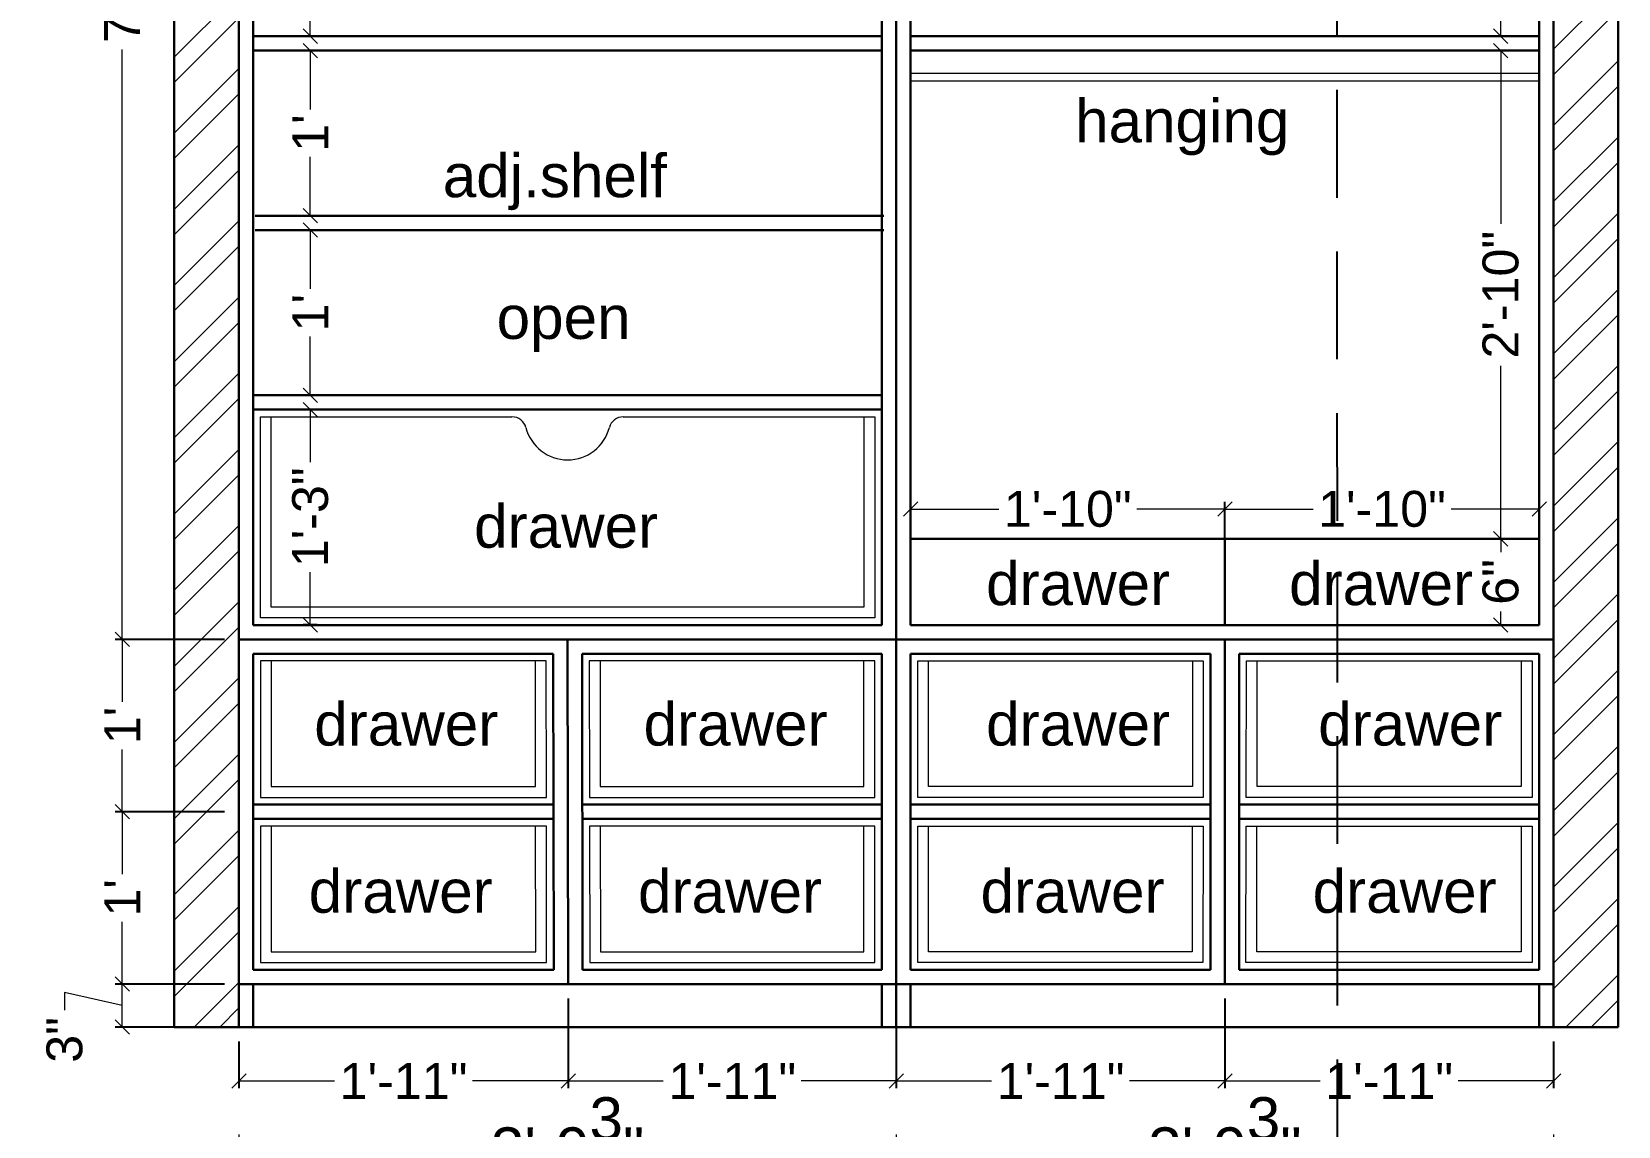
# Model space of a CAD drawing. Header units: millimetres. Extents: x 56222 to 3066687, y -650199 to -121287.
# Drawn here: x 136793.8 to 136904.2, y -182875.8 to -182799.5 of the extents above; entities that cross this region are included whole.
import ezdxf
from ezdxf import colors
from ezdxf.entities.mleader import LeaderData, LeaderLine
from ezdxf.math import Vec2, Vec3

# ---------------------------------------------------------------- set-up
doc = ezdxf.new("R2010")
doc.units = ezdxf.units.MM
doc.header["$MEASUREMENT"] = 0
doc.header["$PDMODE"] = 35
doc.linetypes.add('00 . GROUND FLOOR$0$DASHED', pattern=[0.75, 0.5, -0.25])
doc.layers.get('Defpoints').update_dxf_attribs({"color": 220})
doc.layers.add('AR HATCH-7', color=7, linetype='Continuous')
for name, color, linetype, lineweight in [('dim05', 1, 'Continuous', 13), ('FURNITURE', 32, 'Continuous', 9), ('FURNITURE-1', 252, 'Continuous', 13), ('Labelling', 1, 'Continuous', 25), ('Text', 7, 'Continuous', 15), ('wall', 7, 'Continuous', 30), ('XX~SLAB ( BEAM )~ ( DIM )', 7, 'Continuous', 9)]:
    doc.layers.add(name, color=color, linetype=linetype, lineweight=lineweight)
doc.styles.add('Arial', font='arial.ttf')
doc.styles.get("Standard").update_dxf_attribs({"font": 'arial.ttf', "height": 6})
doc.styles.add('style4', font='ARIALN.TTF')
doc.dimstyles.new('Archana', dxfattribs={"dimtxt": 3, "dimasz": 1.5, "dimexe": 0.5, "dimexo": 0.5, "dimgap": 0, "dimtad": 0, "dimzin": 0, "dimdsep": 46, "dimlunit": 4, "dimtxsty": 'Arial', "dimblk": 'OBLIQUE', "dimcen": 0, "dimdle": 1, "dimclrd": 1, "dimclre": 1, "dimclrt": 5, "dimadec": 0, "dimazin": 0, "dimtfac": 1, "dimtofl": 0, "dimtmove": 1, "dimatfit": 3, "dimfxl": 1, "dimfxlon": 1, "dimtolj": 1, "dimtzin": 0, "dimlwd": 25, "dimlwe": -1, "dimarcsym": 0})
doc.dimstyles.new('ISO-25', dxfattribs={"dimtxt": 2.5, "dimasz": 1, "dimexe": 0.5, "dimexo": 1, "dimtad": 0, "dimdec": 1, "dimlunit": 4, "dimtxsty": 'Standard', "dimblk": 'OBLIQUE', "dimcen": 2.5, "dimclrd": 1, "dimclre": 1, "dimclrt": 5, "dimadec": 0, "dimazin": 0, "dimtfac": 1, "dimtdec": 1, "dimtmove": 0, "dimatfit": 3, "dimfxl": 1, "dimlwd": -1, "dimarcsym": 0})

# ---------------------------------------------------------------- blocks, each defined once
blk = doc.blocks.new('_Oblique')
at = {"layer": 'wall', "color": 0, "lineweight": -2}
blk.add_line((-0.5, -0.5), (0.5, 0.5), dxfattribs=at)
blk = doc.blocks.new('*D699')
at = {"layer": 'Defpoints', "color": 0, "lineweight": 30, "transparency": 16777216}
for p in [(136831.12, -182865.85), (136808.2, -182868.85), (136831.12, -182872.6)]:
    blk.add_point(p, dxfattribs=at)
at = {"layer": 'dim05', "color": 1, "linetype": 'Continuous', "lineweight": -2, "transparency": 16777216}
for p, q in [((136831.12, -182866.85), (136831.12, -182873.1)), ((136808.2, -182869.85), (136808.2, -182873.1))]:
    blk.add_line(p, q, dxfattribs=at)
at = {"layer": 'dim05', "color": 1, "linetype": 'Continuous', "transparency": 16777216}
for p, q in [((136808.2, -182872.6), (136814.86, -182872.6)), ((136831.12, -182872.6), (136824.46, -182872.6))]:
    blk.add_line(p, q, dxfattribs=at)
at = {"layer": 'dim05', "color": 1, "transparency": 16777216, "rotation": 180}
blk.add_blockref('_Oblique', (136808.2, -182872.6), dxfattribs=at)
at = {"layer": 'dim05', "color": 1, "transparency": 16777216}
blk.add_blockref('_Oblique', (136831.12, -182872.6), dxfattribs=at)
at = {"layer": 'dim05', "color": 5, "lineweight": 25, "transparency": 16777216, "insert": (136819.66, -182872.6), "char_height": 2.5, "attachment_point": 5, "style": 'Arial'}
blk.add_mtext('1\'-11"', dxfattribs=at)
blk = doc.blocks.new('*D700')
at = {"layer": 'Defpoints', "color": 0, "lineweight": 30, "transparency": 16777216}
for p in [(136831.12, -182865.85), (136853.95, -182865.85), (136853.95, -182872.6)]:
    blk.add_point(p, dxfattribs=at)
at = {"layer": 'dim05', "color": 1, "linetype": 'Continuous', "lineweight": -2, "transparency": 16777216}
for p, q in [((136831.12, -182866.85), (136831.12, -182873.1)), ((136853.95, -182866.85), (136853.95, -182873.1))]:
    blk.add_line(p, q, dxfattribs=at)
at = {"layer": 'dim05', "color": 1, "linetype": 'Continuous', "transparency": 16777216}
for p, q in [((136831.12, -182872.6), (136837.73, -182872.6)), ((136853.95, -182872.6), (136847.34, -182872.6))]:
    blk.add_line(p, q, dxfattribs=at)
at = {"layer": 'dim05', "color": 1, "transparency": 16777216, "rotation": 180}
blk.add_blockref('_Oblique', (136831.12, -182872.6), dxfattribs=at)
at = {"layer": 'dim05', "color": 1, "transparency": 16777216}
blk.add_blockref('_Oblique', (136853.95, -182872.6), dxfattribs=at)
at = {"layer": 'dim05', "color": 5, "lineweight": 25, "transparency": 16777216, "insert": (136842.54, -182872.6), "char_height": 2.5, "attachment_point": 5, "style": 'Arial'}
blk.add_mtext('1\'-11"', dxfattribs=at)
blk = doc.blocks.new('*D701')
at = {"layer": 'Defpoints', "color": 0, "lineweight": 30, "transparency": 16777216}
for p in [(136853.95, -182865.85), (136876.83, -182865.85), (136876.83, -182872.6)]:
    blk.add_point(p, dxfattribs=at)
at = {"layer": 'dim05', "color": 1, "linetype": 'Continuous', "lineweight": -2, "transparency": 16777216}
for p, q in [((136853.95, -182866.85), (136853.95, -182873.1)), ((136876.83, -182866.85), (136876.83, -182873.1))]:
    blk.add_line(p, q, dxfattribs=at)
at = {"layer": 'dim05', "color": 1, "linetype": 'Continuous', "transparency": 16777216}
for p, q in [((136853.95, -182872.6), (136860.59, -182872.6)), ((136876.83, -182872.6), (136870.19, -182872.6))]:
    blk.add_line(p, q, dxfattribs=at)
at = {"layer": 'dim05', "color": 1, "transparency": 16777216, "rotation": 180}
blk.add_blockref('_Oblique', (136853.95, -182872.6), dxfattribs=at)
at = {"layer": 'dim05', "color": 1, "transparency": 16777216}
blk.add_blockref('_Oblique', (136876.83, -182872.6), dxfattribs=at)
at = {"layer": 'dim05', "color": 5, "lineweight": 25, "transparency": 16777216, "insert": (136865.39, -182872.6), "char_height": 2.5, "attachment_point": 5, "style": 'Arial'}
blk.add_mtext('1\'-11"', dxfattribs=at)
blk = doc.blocks.new('*D702')
at = {"layer": 'Defpoints', "color": 0, "lineweight": 30, "transparency": 16777216}
for p in [(136876.83, -182865.85), (136899.7, -182868.85), (136899.7, -182872.6)]:
    blk.add_point(p, dxfattribs=at)
at = {"layer": 'dim05', "color": 1, "linetype": 'Continuous', "lineweight": -2, "transparency": 16777216}
for p, q in [((136876.83, -182866.85), (136876.83, -182873.1)), ((136899.7, -182869.85), (136899.7, -182873.1))]:
    blk.add_line(p, q, dxfattribs=at)
at = {"layer": 'dim05', "color": 1, "linetype": 'Continuous', "transparency": 16777216}
for p, q in [((136876.83, -182872.6), (136883.46, -182872.6)), ((136899.7, -182872.6), (136893.07, -182872.6))]:
    blk.add_line(p, q, dxfattribs=at)
at = {"layer": 'dim05', "color": 1, "transparency": 16777216, "rotation": 180}
blk.add_blockref('_Oblique', (136876.83, -182872.6), dxfattribs=at)
at = {"layer": 'dim05', "color": 1, "transparency": 16777216}
blk.add_blockref('_Oblique', (136899.7, -182872.6), dxfattribs=at)
at = {"layer": 'dim05', "color": 5, "lineweight": 25, "transparency": 16777216, "insert": (136888.26, -182872.6), "char_height": 2.5, "attachment_point": 5, "style": 'Arial'}
blk.add_mtext('1\'-11"', dxfattribs=at)
blk = doc.blocks.new('*D703')
at = {"layer": 'Defpoints', "color": 0, "lineweight": 30, "transparency": 16777216}
for p in [(136800.08, -182865.85), (136808.2, -182865.85), (136808.2, -182868.85)]:
    blk.add_point(p, dxfattribs=at)
at = {"layer": 'dim05', "color": 1, "linetype": 'Continuous', "transparency": 16777216}
for p, q in [((136800.08, -182867.35), (136796.07, -182866.43)), ((136796.07, -182866.43), (136796.07, -182867.68)), ((136800.08, -182868.85), (136800.08, -182865.85))]:
    blk.add_line(p, q, dxfattribs=at)
at = {"layer": 'dim05', "color": 1, "linetype": 'Continuous', "lineweight": -2, "transparency": 16777216}
for p, q in [((136807.2, -182865.85), (136799.58, -182865.85)), ((136807.2, -182868.85), (136799.58, -182868.85))]:
    blk.add_line(p, q, dxfattribs=at)
at = {"layer": 'dim05', "color": 1, "transparency": 16777216}
for p, rotation in [((136800.08, -182865.85), 90), ((136800.08, -182868.85), 270)]:
    blk.add_blockref('_Oblique', p, dxfattribs=dict(at, rotation=rotation))
at = {"layer": 'dim05', "color": 5, "lineweight": 25, "transparency": 16777216, "insert": (136796.07, -182869.74), "char_height": 2.5, "attachment_point": 5, "rotation": 90, "style": 'Arial'}
blk.add_mtext('3"', dxfattribs=at)
blk = doc.blocks.new('*D704')
at = {"layer": 'Defpoints', "color": 0, "lineweight": 30, "transparency": 16777216}
for p in [(136800.08, -182853.85), (136808.2, -182853.85), (136808.2, -182865.85)]:
    blk.add_point(p, dxfattribs=at)
at = {"layer": 'dim05', "color": 1, "linetype": 'Continuous', "lineweight": -2, "transparency": 16777216}
for p, q in [((136807.2, -182853.85), (136799.58, -182853.85)), ((136807.2, -182865.85), (136799.58, -182865.85))]:
    blk.add_line(p, q, dxfattribs=at)
at = {"layer": 'dim05', "color": 1, "linetype": 'Continuous', "transparency": 16777216}
for p, q in [((136800.08, -182853.85), (136800.08, -182858.2)), ((136800.08, -182865.85), (136800.08, -182861.51))]:
    blk.add_line(p, q, dxfattribs=at)
at = {"layer": 'dim05', "color": 1, "transparency": 16777216}
for p, rotation in [((136800.08, -182853.85), 90), ((136800.08, -182865.85), 270)]:
    blk.add_blockref('_Oblique', p, dxfattribs=dict(at, rotation=rotation))
at = {"layer": 'dim05', "color": 5, "lineweight": 25, "transparency": 16777216, "insert": (136800.08, -182859.85), "char_height": 2.5, "attachment_point": 5, "rotation": 90, "style": 'Arial'}
blk.add_mtext("1'", dxfattribs=at)
blk = doc.blocks.new('*D705')
at = {"layer": 'Defpoints', "color": 0, "lineweight": 30, "transparency": 16777216}
for p in [(136800.08, -182841.85), (136808.2, -182841.85), (136808.2, -182853.85)]:
    blk.add_point(p, dxfattribs=at)
at = {"layer": 'dim05', "color": 1, "linetype": 'Continuous', "lineweight": -2, "transparency": 16777216}
for p, q in [((136807.2, -182841.85), (136799.58, -182841.85)), ((136807.2, -182853.85), (136799.58, -182853.85))]:
    blk.add_line(p, q, dxfattribs=at)
at = {"layer": 'dim05', "color": 1, "linetype": 'Continuous', "transparency": 16777216}
for p, q in [((136800.08, -182841.85), (136800.08, -182846.2)), ((136800.08, -182853.85), (136800.08, -182849.51))]:
    blk.add_line(p, q, dxfattribs=at)
at = {"layer": 'dim05', "color": 1, "transparency": 16777216}
for p, rotation in [((136800.08, -182841.85), 90), ((136800.08, -182853.85), 270)]:
    blk.add_blockref('_Oblique', p, dxfattribs=dict(at, rotation=rotation))
at = {"layer": 'dim05', "color": 5, "lineweight": 25, "transparency": 16777216, "insert": (136800.08, -182847.85), "char_height": 2.5, "attachment_point": 5, "rotation": 90, "style": 'Arial'}
blk.add_mtext("1'", dxfattribs=at)
blk = doc.blocks.new('*D706')
at = {"layer": 'Defpoints', "color": 0, "lineweight": 30, "transparency": 16777216}
for p in [(136800.08, -182751.86), (136808.2, -182751.86), (136808.2, -182841.85)]:
    blk.add_point(p, dxfattribs=at)
at = {"layer": 'dim05', "color": 1, "linetype": 'Continuous', "lineweight": -2, "transparency": 16777216}
for p, q in [((136807.2, -182751.86), (136799.58, -182751.86)), ((136807.2, -182841.85), (136799.58, -182841.85))]:
    blk.add_line(p, q, dxfattribs=at)
at = {"layer": 'dim05', "color": 1, "linetype": 'Continuous', "transparency": 16777216}
for p, q in [((136800.08, -182751.86), (136800.08, -182792.92)), ((136800.08, -182841.85), (136800.08, -182800.79))]:
    blk.add_line(p, q, dxfattribs=at)
at = {"layer": 'dim05', "color": 1, "transparency": 16777216}
for p, rotation in [((136800.08, -182751.86), 90), ((136800.08, -182841.85), 270)]:
    blk.add_blockref('_Oblique', p, dxfattribs=dict(at, rotation=rotation))
at = {"layer": 'dim05', "color": 5, "lineweight": 25, "transparency": 16777216, "insert": (136800.08, -182796.85), "char_height": 2.5, "attachment_point": 5, "rotation": 90, "style": 'Arial'}
blk.add_mtext('7\'-6"', dxfattribs=at)
blk = doc.blocks.new('*D708')
at = {"layer": 'Defpoints', "color": 0, "lineweight": 30, "transparency": 16777216}
for p in [(136814.66, -182786.69), (136813.17, -182799.85), (136817.17, -182799.85)]:
    blk.add_point(p, dxfattribs=at)
at = {"layer": 'dim05', "color": 1, "linetype": 'Continuous', "lineweight": -2, "transparency": 16777216}
for p, q in [((136813.66, -182786.69), (136812.67, -182786.69)), ((136816.17, -182799.85), (136812.67, -182799.85))]:
    blk.add_line(p, q, dxfattribs=at)
at = {"layer": 'dim05', "color": 1, "linetype": 'Continuous', "transparency": 16777216}
for p, q in [((136813.17, -182786.69), (136813.17, -182789.44)), ((136813.17, -182799.85), (136813.17, -182797.1))]:
    blk.add_line(p, q, dxfattribs=at)
at = {"layer": 'dim05', "color": 1, "transparency": 16777216}
for p, rotation in [((136813.17, -182786.69), 90), ((136813.17, -182799.85), 270)]:
    blk.add_blockref('_Oblique', p, dxfattribs=dict(at, rotation=rotation))
at = {"layer": 'dim05', "color": 5, "lineweight": 25, "transparency": 16777216, "insert": (136813.17, -182793.27), "char_height": 2.5, "attachment_point": 5, "rotation": 90, "style": 'Arial'}
blk.add_mtext('1\'-1"', dxfattribs=at)
blk = doc.blocks.new('*D709')
at = {"layer": 'Defpoints', "color": 0, "lineweight": 30, "transparency": 16777216}
for p in [(136817.55, -182800.85), (136813.17, -182812.35), (136818.47, -182812.35)]:
    blk.add_point(p, dxfattribs=at)
at = {"layer": 'dim05', "color": 1, "linetype": 'Continuous', "lineweight": -2, "transparency": 16777216}
for p, q in [((136816.55, -182800.85), (136812.67, -182800.85)), ((136817.47, -182812.35), (136812.67, -182812.35))]:
    blk.add_line(p, q, dxfattribs=at)
at = {"layer": 'dim05', "color": 1, "linetype": 'Continuous', "transparency": 16777216}
for p, q in [((136813.17, -182800.85), (136813.17, -182804.95)), ((136813.17, -182812.35), (136813.17, -182808.26))]:
    blk.add_line(p, q, dxfattribs=at)
at = {"layer": 'dim05', "color": 1, "transparency": 16777216}
for p, rotation in [((136813.17, -182800.85), 90), ((136813.17, -182812.35), 270)]:
    blk.add_blockref('_Oblique', p, dxfattribs=dict(at, rotation=rotation))
at = {"layer": 'dim05', "color": 5, "lineweight": 25, "transparency": 16777216, "insert": (136813.17, -182806.6), "char_height": 2.5, "attachment_point": 5, "rotation": 90, "style": 'Arial'}
blk.add_mtext("1'", dxfattribs=at)
blk = doc.blocks.new('*D710')
at = {"layer": 'Defpoints', "color": 0, "lineweight": 30, "transparency": 16777216}
for p in [(136818.68, -182813.35), (136813.17, -182824.85), (136815.66, -182824.85)]:
    blk.add_point(p, dxfattribs=at)
at = {"layer": 'dim05', "color": 1, "linetype": 'Continuous', "lineweight": -2, "transparency": 16777216}
for p, q in [((136817.68, -182813.35), (136812.67, -182813.35)), ((136814.66, -182824.85), (136812.67, -182824.85))]:
    blk.add_line(p, q, dxfattribs=at)
at = {"layer": 'dim05', "color": 1, "linetype": 'Continuous', "transparency": 16777216}
for p, q in [((136813.17, -182813.35), (136813.17, -182817.45)), ((136813.17, -182824.85), (136813.17, -182820.76))]:
    blk.add_line(p, q, dxfattribs=at)
at = {"layer": 'dim05', "color": 1, "transparency": 16777216}
for p, rotation in [((136813.17, -182813.35), 90), ((136813.17, -182824.85), 270)]:
    blk.add_blockref('_Oblique', p, dxfattribs=dict(at, rotation=rotation))
at = {"layer": 'dim05', "color": 5, "lineweight": 25, "transparency": 16777216, "insert": (136813.17, -182819.1), "char_height": 2.5, "attachment_point": 5, "rotation": 90, "style": 'Arial'}
blk.add_mtext("1'", dxfattribs=at)
blk = doc.blocks.new('*D711')
at = {"layer": 'Defpoints', "color": 0, "lineweight": 30, "transparency": 16777216}
for p in [(136813.84, -182825.85), (136813.17, -182840.85), (136814.65, -182840.85)]:
    blk.add_point(p, dxfattribs=at)
at = {"layer": 'dim05', "color": 1, "linetype": 'Continuous', "lineweight": -2, "transparency": 16777216}
for p, q in [((136812.84, -182825.85), (136812.67, -182825.85)), ((136813.65, -182840.85), (136812.67, -182840.85))]:
    blk.add_line(p, q, dxfattribs=at)
at = {"layer": 'dim05', "color": 1, "linetype": 'Continuous', "transparency": 16777216}
for p, q in [((136813.17, -182825.85), (136813.17, -182829.52)), ((136813.17, -182840.85), (136813.17, -182837.18))]:
    blk.add_line(p, q, dxfattribs=at)
at = {"layer": 'dim05', "color": 1, "transparency": 16777216}
for p, rotation in [((136813.17, -182825.85), 90), ((136813.17, -182840.85), 270)]:
    blk.add_blockref('_Oblique', p, dxfattribs=dict(at, rotation=rotation))
at = {"layer": 'dim05', "color": 5, "lineweight": 25, "transparency": 16777216, "insert": (136813.17, -182833.35), "char_height": 2.5, "attachment_point": 5, "rotation": 90, "style": 'Arial'}
blk.add_mtext('1\'-3"', dxfattribs=at)
blk = doc.blocks.new('*D712')
at = {"layer": 'Defpoints', "color": 0, "lineweight": 30, "transparency": 16777216}
for p in [(136876.83, -182832.78), (136854.95, -182834.85), (136876.83, -182834.85)]:
    blk.add_point(p, dxfattribs=at)
at = {"layer": 'dim05', "color": 1, "linetype": 'Continuous', "lineweight": -2, "transparency": 16777216}
for p, q in [((136854.95, -182833.85), (136854.95, -182832.28)), ((136876.83, -182833.85), (136876.83, -182832.28))]:
    blk.add_line(p, q, dxfattribs=at)
at = {"layer": 'dim05', "color": 1, "linetype": 'Continuous', "transparency": 16777216}
for p, q in [((136854.95, -182832.78), (136861.09, -182832.78)), ((136876.83, -182832.78), (136870.69, -182832.78))]:
    blk.add_line(p, q, dxfattribs=at)
at = {"layer": 'dim05', "color": 1, "transparency": 16777216, "rotation": 180}
blk.add_blockref('_Oblique', (136854.95, -182832.78), dxfattribs=at)
at = {"layer": 'dim05', "color": 1, "transparency": 16777216}
blk.add_blockref('_Oblique', (136876.83, -182832.78), dxfattribs=at)
at = {"layer": 'dim05', "color": 5, "lineweight": 25, "transparency": 16777216, "insert": (136865.89, -182832.78), "char_height": 2.5, "attachment_point": 5, "style": 'Arial'}
blk.add_mtext('1\'-10"', dxfattribs=at)
blk = doc.blocks.new('*D713')
at = {"layer": 'Defpoints', "color": 0, "lineweight": 30, "transparency": 16777216}
for p in [(136898.7, -182832.78), (136876.83, -182836.22), (136898.7, -182836.22)]:
    blk.add_point(p, dxfattribs=at)
at = {"layer": 'dim05', "color": 1, "linetype": 'Continuous', "lineweight": -2, "transparency": 16777216}
for p, q in [((136876.83, -182835.22), (136876.83, -182832.28)), ((136898.7, -182835.22), (136898.7, -182832.28))]:
    blk.add_line(p, q, dxfattribs=at)
at = {"layer": 'dim05', "color": 1, "linetype": 'Continuous', "transparency": 16777216}
for p, q in [((136876.83, -182832.78), (136882.96, -182832.78)), ((136898.7, -182832.78), (136892.57, -182832.78))]:
    blk.add_line(p, q, dxfattribs=at)
at = {"layer": 'dim05', "color": 1, "transparency": 16777216, "rotation": 180}
blk.add_blockref('_Oblique', (136876.83, -182832.78), dxfattribs=at)
at = {"layer": 'dim05', "color": 1, "transparency": 16777216}
blk.add_blockref('_Oblique', (136898.7, -182832.78), dxfattribs=at)
at = {"layer": 'dim05', "color": 5, "lineweight": 25, "transparency": 16777216, "insert": (136887.76, -182832.78), "char_height": 2.5, "attachment_point": 5, "style": 'Arial'}
blk.add_mtext('1\'-10"', dxfattribs=at)
blk = doc.blocks.new('*D714')
at = {"layer": 'Defpoints', "color": 0, "lineweight": 30, "transparency": 16777216}
for p in [(136896.02, -182834.85), (136896.1, -182834.85), (136896.1, -182840.85)]:
    blk.add_point(p, dxfattribs=at)
at = {"layer": 'dim05', "color": 1, "linetype": 'Continuous', "lineweight": -2, "transparency": 16777216}
for p, q in [((136895.1, -182834.85), (136895.52, -182834.85)), ((136895.1, -182840.85), (136895.52, -182840.85))]:
    blk.add_line(p, q, dxfattribs=at)
at = {"layer": 'dim05', "color": 1, "linetype": 'Continuous', "transparency": 16777216}
for p, q in [((136896.02, -182834.85), (136896.02, -182835.79)), ((136896.02, -182840.85), (136896.02, -182839.92))]:
    blk.add_line(p, q, dxfattribs=at)
at = {"layer": 'dim05', "color": 1, "transparency": 16777216}
for p, rotation in [((136896.02, -182834.85), 90), ((136896.02, -182840.85), 270)]:
    blk.add_blockref('_Oblique', p, dxfattribs=dict(at, rotation=rotation))
at = {"layer": 'dim05', "color": 5, "lineweight": 25, "transparency": 16777216, "insert": (136896.02, -182837.85), "char_height": 2.5, "attachment_point": 5, "rotation": 90, "style": 'Arial'}
blk.add_mtext('6"', dxfattribs=at)
blk = doc.blocks.new('*D715')
at = {"layer": 'Defpoints', "color": 0, "lineweight": 30, "transparency": 16777216}
for p in [(136896.02, -182800.85), (136896.4, -182800.85), (136896.1, -182834.85)]:
    blk.add_point(p, dxfattribs=at)
at = {"layer": 'dim05', "color": 1, "linetype": 'Continuous', "lineweight": -2, "transparency": 16777216}
for p, q in [((136895.4, -182800.85), (136895.52, -182800.85)), ((136895.1, -182834.85), (136895.52, -182834.85))]:
    blk.add_line(p, q, dxfattribs=at)
at = {"layer": 'dim05', "color": 1, "linetype": 'Continuous', "transparency": 16777216}
for p, q in [((136896.02, -182800.85), (136896.02, -182812.91)), ((136896.02, -182834.85), (136896.02, -182822.8))]:
    blk.add_line(p, q, dxfattribs=at)
at = {"layer": 'dim05', "color": 1, "transparency": 16777216}
for p, rotation in [((136896.02, -182800.85), 90), ((136896.02, -182834.85), 270)]:
    blk.add_blockref('_Oblique', p, dxfattribs=dict(at, rotation=rotation))
at = {"layer": 'dim05', "color": 5, "lineweight": 25, "transparency": 16777216, "insert": (136896.02, -182817.85), "char_height": 2.5, "attachment_point": 5, "rotation": 90, "style": 'Arial'}
blk.add_mtext('2\'-10"', dxfattribs=at)
blk = doc.blocks.new('*D716')
at = {"layer": 'Defpoints', "color": 0, "lineweight": 30, "transparency": 16777216}
for p in [(136896.02, -182786.69), (136898.7, -182786.69), (136898.7, -182799.85)]:
    blk.add_point(p, dxfattribs=at)
at = {"layer": 'dim05', "color": 1, "linetype": 'Continuous', "lineweight": -2, "transparency": 16777216}
for p, q in [((136897.7, -182786.69), (136895.52, -182786.69)), ((136897.7, -182799.85), (136895.52, -182799.85))]:
    blk.add_line(p, q, dxfattribs=at)
at = {"layer": 'dim05', "color": 1, "linetype": 'Continuous', "transparency": 16777216}
for p, q in [((136896.02, -182786.69), (136896.02, -182789.44)), ((136896.02, -182799.85), (136896.02, -182797.1))]:
    blk.add_line(p, q, dxfattribs=at)
at = {"layer": 'dim05', "color": 1, "transparency": 16777216}
for p, rotation in [((136896.02, -182786.69), 90), ((136896.02, -182799.85), 270)]:
    blk.add_blockref('_Oblique', p, dxfattribs=dict(at, rotation=rotation))
at = {"layer": 'dim05', "color": 5, "lineweight": 25, "transparency": 16777216, "insert": (136896.02, -182793.27), "char_height": 2.5, "attachment_point": 5, "rotation": 90, "style": 'Arial'}
blk.add_mtext('1\'-1"', dxfattribs=at)
blk = doc.blocks.new('*D718')
at = {"layer": 'Defpoints', "color": 0, "lineweight": 30, "transparency": 16777216}
for p in [(136808.2, -182868.85), (136853.95, -182868.85), (136853.95, -182877.33)]:
    blk.add_point(p, dxfattribs=at)
at = {"layer": 'FURNITURE', "color": 1, "transparency": 16777216}
for p, q in [((136808.2, -182876.33), (136808.2, -182877.83)), ((136853.95, -182876.33), (136853.95, -182877.83))]:
    blk.add_line(p, q, dxfattribs=at)
at = {"layer": 'FURNITURE', "color": 1, "lineweight": 25, "transparency": 16777216}
for p, q in [((136807.2, -182877.33), (136825.95, -182877.33)), ((136854.95, -182877.33), (136836.2, -182877.33))]:
    blk.add_line(p, q, dxfattribs=at)
at = {"layer": 'FURNITURE', "color": 1, "lineweight": 25, "transparency": 16777216, "xscale": 1.5, "yscale": 1.5, "zscale": 1.5, "rotation": 180}
blk.add_blockref('_Oblique', (136808.2, -182877.33), dxfattribs=at)
at = {"layer": 'FURNITURE', "color": 1, "lineweight": 25, "transparency": 16777216, "xscale": 1.5, "yscale": 1.5, "zscale": 1.5}
blk.add_blockref('_Oblique', (136853.95, -182877.33), dxfattribs=at)
at = {"layer": 'FURNITURE', "color": 5, "lineweight": 30, "transparency": 16777216, "insert": (136831.08, -182877.33), "char_height": 3, "attachment_point": 5, "style": 'Arial'}
blk.add_mtext('\\A1;3\'-9{\\H1x;\\S3/4;}"', dxfattribs=at)
blk = doc.blocks.new('*D719')
at = {"layer": 'Defpoints', "color": 0, "lineweight": 30, "transparency": 16777216}
for p in [(136853.95, -182868.85), (136899.7, -182868.85), (136899.7, -182877.33)]:
    blk.add_point(p, dxfattribs=at)
at = {"layer": 'FURNITURE', "color": 1, "transparency": 16777216}
for p, q in [((136853.95, -182876.33), (136853.95, -182877.83)), ((136899.7, -182876.33), (136899.7, -182877.83))]:
    blk.add_line(p, q, dxfattribs=at)
at = {"layer": 'FURNITURE', "color": 1, "lineweight": 25, "transparency": 16777216}
for p, q in [((136852.95, -182877.33), (136871.7, -182877.33)), ((136900.7, -182877.33), (136881.95, -182877.33))]:
    blk.add_line(p, q, dxfattribs=at)
at = {"layer": 'FURNITURE', "color": 1, "lineweight": 25, "transparency": 16777216, "xscale": 1.5, "yscale": 1.5, "zscale": 1.5, "rotation": 180}
blk.add_blockref('_Oblique', (136853.95, -182877.33), dxfattribs=at)
at = {"layer": 'FURNITURE', "color": 1, "lineweight": 25, "transparency": 16777216, "xscale": 1.5, "yscale": 1.5, "zscale": 1.5}
blk.add_blockref('_Oblique', (136899.7, -182877.33), dxfattribs=at)
at = {"layer": 'FURNITURE', "color": 5, "lineweight": 30, "transparency": 16777216, "insert": (136876.83, -182877.33), "char_height": 3, "attachment_point": 5, "style": 'Arial'}
blk.add_mtext('\\A1;3\'-9{\\H1x;\\S3/4;}"', dxfattribs=at)
blk = doc.blocks.new('*D752')
at = {"layer": 'Defpoints', "color": 0, "lineweight": 30, "transparency": 16777216}
for p in [(136808.2, -182868.85), (136899.7, -182868.85), (136899.7, -182882.57)]:
    blk.add_point(p, dxfattribs=at)
at = {"layer": 'FURNITURE', "color": 1, "transparency": 16777216}
for p, q in [((136808.2, -182881.57), (136808.2, -182883.07)), ((136899.7, -182881.57), (136899.7, -182883.07))]:
    blk.add_line(p, q, dxfattribs=at)
at = {"layer": 'FURNITURE', "color": 1, "lineweight": 25, "transparency": 16777216}
for p, q in [((136807.2, -182882.57), (136849.98, -182882.57)), ((136900.7, -182882.57), (136857.93, -182882.57))]:
    blk.add_line(p, q, dxfattribs=at)
at = {"layer": 'FURNITURE', "color": 1, "lineweight": 25, "transparency": 16777216, "xscale": 1.5, "yscale": 1.5, "zscale": 1.5, "rotation": 180}
blk.add_blockref('_Oblique', (136808.2, -182882.57), dxfattribs=at)
at = {"layer": 'FURNITURE', "color": 1, "lineweight": 25, "transparency": 16777216, "xscale": 1.5, "yscale": 1.5, "zscale": 1.5}
blk.add_blockref('_Oblique', (136899.7, -182882.57), dxfattribs=at)
at = {"layer": 'FURNITURE', "color": 5, "lineweight": 30, "transparency": 16777216, "insert": (136853.95, -182882.57), "char_height": 3, "attachment_point": 5, "style": 'Arial'}
blk.add_mtext('\\A1;7\'-8"', dxfattribs=at)

msp = doc.modelspace()

# ---------------------------------------------------------------- hatches: boundary and pattern name
at = {"layer": 'AR HATCH-7', "lineweight": 9, "true_color": 0x939598}
h = msp.add_hatch(dxfattribs=at)
h.set_pattern_fill('ANSI32', color=252, scale=10)
h.set_pattern_definition([(45, (2419.6895, -376.7315), (-2.65165043, 2.65165043), []), (45, (2421.4573, -376.7315), (-2.65165043, 2.65165043), [])])
h.paths.add_polyline_path([(136808.202, -182757.855), (136803.702, -182757.855), (136803.702, -182868.855), (136808.202, -182868.855)])
h.paths.add_polyline_path([(136904.202, -182757.855), (136899.702, -182757.855), (136899.702, -182868.855), (136904.202, -182868.855)])

# ---------------------------------------------------------------- linework, layer by layer
at = {"layer": 'FURNITURE', "lineweight": 30}
for p, q in [((136808.202, -182757.855), (136808.202, -182868.855)), ((136899.702, -182757.855), (136899.702, -182868.855)), ((136809.202, -182758.855), (136809.202, -182840.855)), ((136852.952, -182840.855), (136852.952, -182758.855)), ((136853.952, -182841.855), (136853.952, -182758.855)), ((136854.952, -182840.855), (136854.952, -182758.855)), ((136898.702, -182758.855), (136898.702, -182840.855)), ((136852.952, -182799.855), (136809.202, -182799.855)), ((136898.702, -182799.855), (136854.952, -182799.855)), ((136852.952, -182800.855), (136809.202, -182800.855)), ((136898.702, -182800.855), (136854.952, -182800.855)), ((136853.077, -182812.355), (136809.327, -182812.355)), ((136853.077, -182813.355), (136809.327, -182813.355)), ((136852.952, -182824.855), (136809.202, -182824.855)), ((136809.202, -182825.855), (136852.952, -182825.855)), ((136852.952, -182825.855), (136809.202, -182825.855)), ((136898.702, -182834.855), (136854.952, -182834.855)), ((136876.827, -182834.855), (136876.827, -182840.855)), ((136852.952, -182840.855), (136809.202, -182840.855)), ((136898.702, -182840.855), (136854.952, -182840.855)), ((136899.702, -182841.855), (136808.202, -182841.855)), ((136831.079, -182841.855), (136831.119, -182865.855)), ((136832.079, -182841.853), (136832.079, -182841.855)), ((136853.952, -182868.855), (136853.952, -182841.855)), ((136876.827, -182841.855), (136876.827, -182865.855)), ((136809.202, -182842.855), (136809.202, -182864.855)), ((136830.081, -182842.855), (136809.202, -182842.855)), ((136830.081, -182842.855), (136830.117, -182864.855)), ((136852.952, -182842.855), (136832.081, -182842.855)), ((136832.081, -182842.855), (136832.117, -182864.855)), ((136852.952, -182864.855), (136852.952, -182842.855)), ((136854.952, -182864.855), (136854.952, -182842.855)), ((136875.827, -182842.855), (136854.952, -182842.855)), ((136875.827, -182842.855), (136875.827, -182864.855)), ((136898.702, -182842.855), (136877.827, -182842.855)), ((136877.827, -182842.855), (136877.827, -182864.855)), ((136898.702, -182842.855), (136898.702, -182864.855)), ((136809.202, -182853.355), (136830.098, -182853.355)), ((136832.098, -182853.355), (136852.952, -182853.355)), ((136854.952, -182853.355), (136875.827, -182853.355)), ((136877.827, -182853.355), (136898.702, -182853.355)), ((136809.202, -182854.355), (136830.1, -182854.355)), ((136832.1, -182854.355), (136852.952, -182854.355)), ((136854.952, -182854.355), (136875.827, -182854.355)), ((136877.827, -182854.355), (136898.702, -182854.355)), ((136809.202, -182864.855), (136830.117, -182864.855)), ((136832.117, -182864.855), (136852.952, -182864.855)), ((136854.952, -182864.855), (136875.827, -182864.855)), ((136877.827, -182864.855), (136898.702, -182864.855)), ((136808.202, -182865.855), (136899.702, -182865.855)), ((136809.202, -182865.855), (136809.202, -182868.855)), ((136830.119, -182865.855), (136830.119, -182865.856)), ((136852.952, -182868.855), (136852.952, -182865.855)), ((136854.952, -182868.855), (136854.952, -182865.855)), ((136898.702, -182865.855), (136898.702, -182868.855))]:
    msp.add_line(p, q, dxfattribs=at)
at = {"layer": 'FURNITURE', "lineweight": 13}
for p, q in [((136809.702, -182840.355), (136809.702, -182826.355)), ((136809.702, -182826.355), (136827.204, -182826.355)), ((136834.95, -182826.355), (136852.452, -182826.355)), ((136852.452, -182826.355), (136852.452, -182840.355)), ((136852.452, -182840.355), (136809.702, -182840.355))]:
    msp.add_line(p, q, dxfattribs=at)
for points in [[(136854.952, -182802.431), (136898.702, -182802.431), (136898.702, -182802.976), (136854.952, -182802.976)], [(136829.582, -182843.355), (136809.702, -182843.355), (136809.702, -182852.855), (136829.597, -182852.855)], [(136828.832, -182843.355), (136810.452, -182843.355), (136810.452, -182852.105), (136828.846, -182852.105)], [(136852.452, -182843.355), (136832.582, -182843.355), (136832.597, -182852.855), (136852.452, -182852.855)], [(136851.702, -182843.355), (136833.333, -182843.355), (136833.346, -182852.105), (136851.702, -182852.105)], [(136855.452, -182843.355), (136875.323, -182843.355), (136875.308, -182852.855), (136855.452, -182852.855)], [(136856.202, -182843.355), (136874.572, -182843.355), (136874.559, -182852.105), (136856.202, -182852.105)], [(136878.323, -182843.355), (136898.202, -182843.355), (136898.202, -182852.855), (136878.308, -182852.855)], [(136879.073, -182843.355), (136897.453, -182843.355), (136897.452, -182852.105), (136879.059, -182852.105)], [(136829.601, -182854.855), (136809.702, -182854.855), (136809.702, -182864.355), (136829.616, -182864.355)], [(136828.851, -182854.855), (136810.452, -182854.855), (136810.452, -182863.605), (136828.865, -182863.605)], [(136852.452, -182854.855), (136832.601, -182854.855), (136832.616, -182864.355), (136852.452, -182864.355)], [(136851.702, -182854.855), (136833.351, -182854.855), (136833.365, -182863.605), (136851.702, -182863.605)], [(136855.452, -182854.855), (136875.304, -182854.855), (136875.289, -182864.355), (136855.452, -182864.355)], [(136856.203, -182854.855), (136874.554, -182854.855), (136874.54, -182863.605), (136856.202, -182863.605)], [(136878.304, -182854.855), (136898.202, -182854.855), (136898.202, -182864.355), (136878.289, -182864.355)], [(136879.054, -182854.855), (136897.453, -182854.855), (136897.452, -182863.605), (136879.04, -182863.605)]]:
    msp.add_lwpolyline(points, close=True, dxfattribs=at)
msp.add_lwpolyline([(136851.702, -182826.355), (136851.702, -182839.605), (136810.452, -182839.605), (136810.452, -182826.355)], dxfattribs=at)
for centre, radius, start, end in [((136827.204, -182827.355), 1, 14.47751, 90), ((136831.077, -182826.355), 3, 194.47751, 345.52249), ((136834.95, -182827.355), 1, 90, 165.52249)]:
    msp.add_arc(centre, radius, start, end, dxfattribs=at)
at = {"layer": 'FURNITURE-1', "color": 252, "linetype": '00 . GROUND FLOOR$0$DASHED', "lineweight": 25, "ltscale": 15, "true_color": 0x939598}
msp.add_lwpolyline([(136889.595, -182736.098), (136884.609, -182736.098), (136884.636, -182886.113), (136889.595, -182886.113)], dxfattribs=at)
at = {"layer": 'XX~SLAB ( BEAM )~ ( DIM )', "lineweight": 30}
for p, q in [((136803.702, -182757.855), (136803.702, -182868.855)), ((136808.202, -182757.855), (136808.202, -182868.855)), ((136899.702, -182757.855), (136899.702, -182868.855)), ((136904.202, -182757.855), (136904.202, -182868.855)), ((136803.702, -182868.855), (136904.202, -182868.855))]:
    msp.add_line(p, q, dxfattribs=at)

# ---------------------------------------------------------------- texts
at = {"layer": 'Labelling', "ltscale": 10, "char_height": 3, "width": 47.9166, "attachment_point": 7}
for s, insert in [('\\A1;{\\fArial Greek|b0|i0|c0|p34;hanging}', (136866.397, -182808.15, -0.015)), ('\\A1;{\\fArial Greek|b0|i0|c0|p34;adj.shelf}', (136822.388, -182811.967, -0.015)), ('\\A1;{\\fArial Greek|b0|i0|c0|p34;open}', (136826.136, -182821.835, -0.015)), ('\\A1;{\\fArial Greek|b0|i0|c0|p34;drawer}', (136824.569, -182835.512, -0.015)), ('\\A1;{\\fArial Greek|b0|i0|c0|p34;drawer}', (136860.204, -182839.51, -0.015)), ('\\A1;{\\fArial Greek|b0|i0|c0|p34;drawer}', (136881.292, -182839.51, -0.015)), ('\\A1;{\\fArial Greek|b0|i0|c0|p34;drawer}', (136813.444, -182849.288, -0.015)), ('\\A1;{\\fArial Greek|b0|i0|c0|p34;drawer}', (136836.363, -182849.288, -0.015)), ('\\A1;{\\fArial Greek|b0|i0|c0|p34;drawer}', (136860.204, -182849.288, -0.015)), ('\\A1;{\\fArial Greek|b0|i0|c0|p34;drawer}', (136883.316, -182849.288, -0.015)), ('\\A1;{\\fArial Greek|b0|i0|c0|p34;drawer}', (136813.058, -182860.931, -0.015)), ('\\A1;{\\fArial Greek|b0|i0|c0|p34;drawer}', (136835.977, -182860.931, -0.015)), ('\\A1;{\\fArial Greek|b0|i0|c0|p34;drawer}', (136859.817, -182860.931, -0.015)), ('\\A1;{\\fArial Greek|b0|i0|c0|p34;drawer}', (136882.93, -182860.931, -0.015))]:
    msp.add_mtext(s, dxfattribs=dict(at, insert=insert))

# ---------------------------------------------------------------- dimensions: what is measured, and where the dimension line sits
at = {"layer": 'dim05', "color": 27, "lineweight": 25, "true_color": 0x7d5120}
for base, p1, p2, override, picture, middle in [((136800.083, -182751.855), (136808.202, -182841.855), (136808.202, -182751.855), {"dimtxsty": 'Arial'}, '*D706', (136800.083, -182796.855)), ((136813.17, -182799.855), (136814.659, -182786.688), (136817.17, -182799.855), {"dimdec": 0, "dimtxsty": 'Arial'}, '*D708', (136813.17, -182793.271)), ((136896.016, -182786.688), (136898.702, -182799.855), (136898.702, -182786.688), {"dimtxsty": 'Arial'}, '*D716', (136896.016, -182793.271)), ((136813.169547347, -182812.354720041), (136817.54891142, -182800.85472004), (136818.47330788, -182812.35472004), {"dimdec": 0, "dimtxsty": 'Arial'}, '*D709', (136813.169547347, -182806.60472004)), ((136896.016, -182800.855), (136896.099, -182834.855), (136896.4, -182800.855), {"dimtxsty": 'Arial'}, '*D715', (136896.016, -182817.855)), ((136813.169547347, -182824.854720041), (136818.676682233, -182813.35472004), (136815.662661014, -182824.854720041), {"dimdec": 0, "dimtxsty": 'Arial'}, '*D710', (136813.169547347, -182819.104720041)), ((136813.17, -182840.855), (136813.839, -182825.855), (136814.651, -182840.855), {"dimtxsty": 'Arial'}, '*D711', (136813.17, -182833.355)), ((136896.016, -182834.855), (136896.099, -182840.855), (136896.099, -182834.855), {"dimtxsty": 'Arial'}, '*D714', (136896.016, -182837.855)), ((136800.083, -182841.855), (136808.202, -182853.855), (136808.202, -182841.855), {"dimtxsty": 'Arial'}, '*D705', (136800.083, -182847.855)), ((136800.083, -182853.855), (136808.202, -182865.855), (136808.202, -182853.855), {"dimtxsty": 'Arial'}, '*D704', (136800.083, -182859.855))]:
    dim = msp.add_linear_dim(base=base, p1=p1, p2=p2, angle=90, dimstyle='ISO-25', override=override, dxfattribs=at)
    dim.commit()
    dim.dimension.update_dxf_attribs({"geometry": picture, "text_midpoint": middle})
for base, p1, p2, picture, middle in [((136876.827, -182832.782), (136854.952, -182834.855), (136876.827, -182834.855), '*D712', (136865.89, -182832.782)), ((136898.702, -182832.782), (136876.827, -182836.22), (136898.702, -182836.22), '*D713', (136887.765, -182832.782)), ((136831.119, -182872.601), (136808.202, -182868.855), (136831.119, -182865.855), '*D699', (136819.661, -182872.601)), ((136853.952, -182872.601), (136831.119, -182865.855), (136853.952, -182865.855), '*D700', (136842.536, -182872.601)), ((136876.827, -182872.601), (136853.952, -182865.855), (136876.827, -182865.855), '*D701', (136865.39, -182872.601)), ((136899.702, -182872.601), (136876.827, -182865.855), (136899.702, -182868.855), '*D702', (136888.265, -182872.601))]:
    dim = msp.add_linear_dim(base=base, p1=p1, p2=p2, dimstyle='ISO-25', override={"dimtxsty": 'Arial'}, dxfattribs=at)
    dim.commit()
    dim.dimension.update_dxf_attribs({"geometry": picture, "text_midpoint": middle})
dim = msp.add_linear_dim(base=(136800.083, -182865.855), p1=(136808.202, -182868.855), p2=(136808.202, -182865.855), angle=90, dimstyle='ISO-25', override={"dimtxsty": 'Arial', "dimtmove": 1}, dxfattribs=at)
dim.commit()
dim.dimension.update_dxf_attribs({"geometry": '*D703', "text_midpoint": (136796.069, -182868.304), "dimtype": 160})
at = {"layer": 'FURNITURE', "lineweight": 30}
for base, p1, p2, picture, middle in [((136853.952, -182877.334), (136808.202, -182868.855), (136853.952, -182868.855), '*D718', (136831.077, -182877.334)), ((136899.702, -182877.334), (136853.952, -182868.855), (136899.702, -182868.855), '*D719', (136876.827, -182877.334))]:
    dim = msp.add_linear_dim(base=base, p1=p1, p2=p2, dimstyle='Archana', dxfattribs=at)
    dim.commit()
    dim.dimension.update_dxf_attribs({"geometry": picture, "text_midpoint": middle})
dim = msp.add_linear_dim(base=(136899.702474663, -182882.566532773), p1=(136808.202474663, -182868.854720041), p2=(136899.702474663, -182868.854720041), dimstyle='Archana', override={"dimdec": 0}, dxfattribs=at)
dim.commit()
dim.dimension.update_dxf_attribs({"geometry": '*D752', "text_midpoint": (136853.952474663, -182882.566532773)})

# ---------------------------------------------------------------- leaders
at = {"layer": 'Text', "color": 1, "lineweight": 0, "ltscale": 20}
ml = msp.add_multileader_mtext('Standard', dxfattribs=at)
ml.set_content('handle_HDF+pu \\Pfinish', color=1, style='style4')
ml.set_leader_properties()
ml.build(insert=Vec2(0, 0))
ml.multileader.update_dxf_attribs({"dogleg_length": 2.025, "arrow_head_size": 2})
ctx = ml.context
ctx.base_point, ctx.char_height, ctx.arrow_head_size, ctx.landing_gap_size, ctx.plane_origin = Vec3(136763.464, -182817.338), 3, 2, 0.4, Vec3(136696.429, -182814.338)
notes = []
notes.append((ctx, [(0, (1, 1, 0), (136761.439, -182817.338), (1, 0), 2.025, [(0, [(136733.594, -182817.527)], 0, [])])]))
ctx.mtext.insert = Vec3(136763.864, -182815.813)
for ctx, leaders in notes:
    for number, flags, end, landing, length, lines in leaders:
        leader = LeaderData()
        leader.index, (leader.has_last_leader_line, leader.has_dogleg_vector, leader.attachment_direction) = number, flags
        leader.last_leader_point, leader.dogleg_vector, leader.dogleg_length = Vec3(end), Vec3(landing), length
        for number, points, colour, breaks in lines:
            line = LeaderLine()
            line.index, line.vertices, line.color, line.breaks = number, Vec3.list(points), colors.encode_raw_color(colour), breaks
            leader.lines.append(line)
        ctx.leaders.append(leader)

doc.saveas('drawing.dxf')
